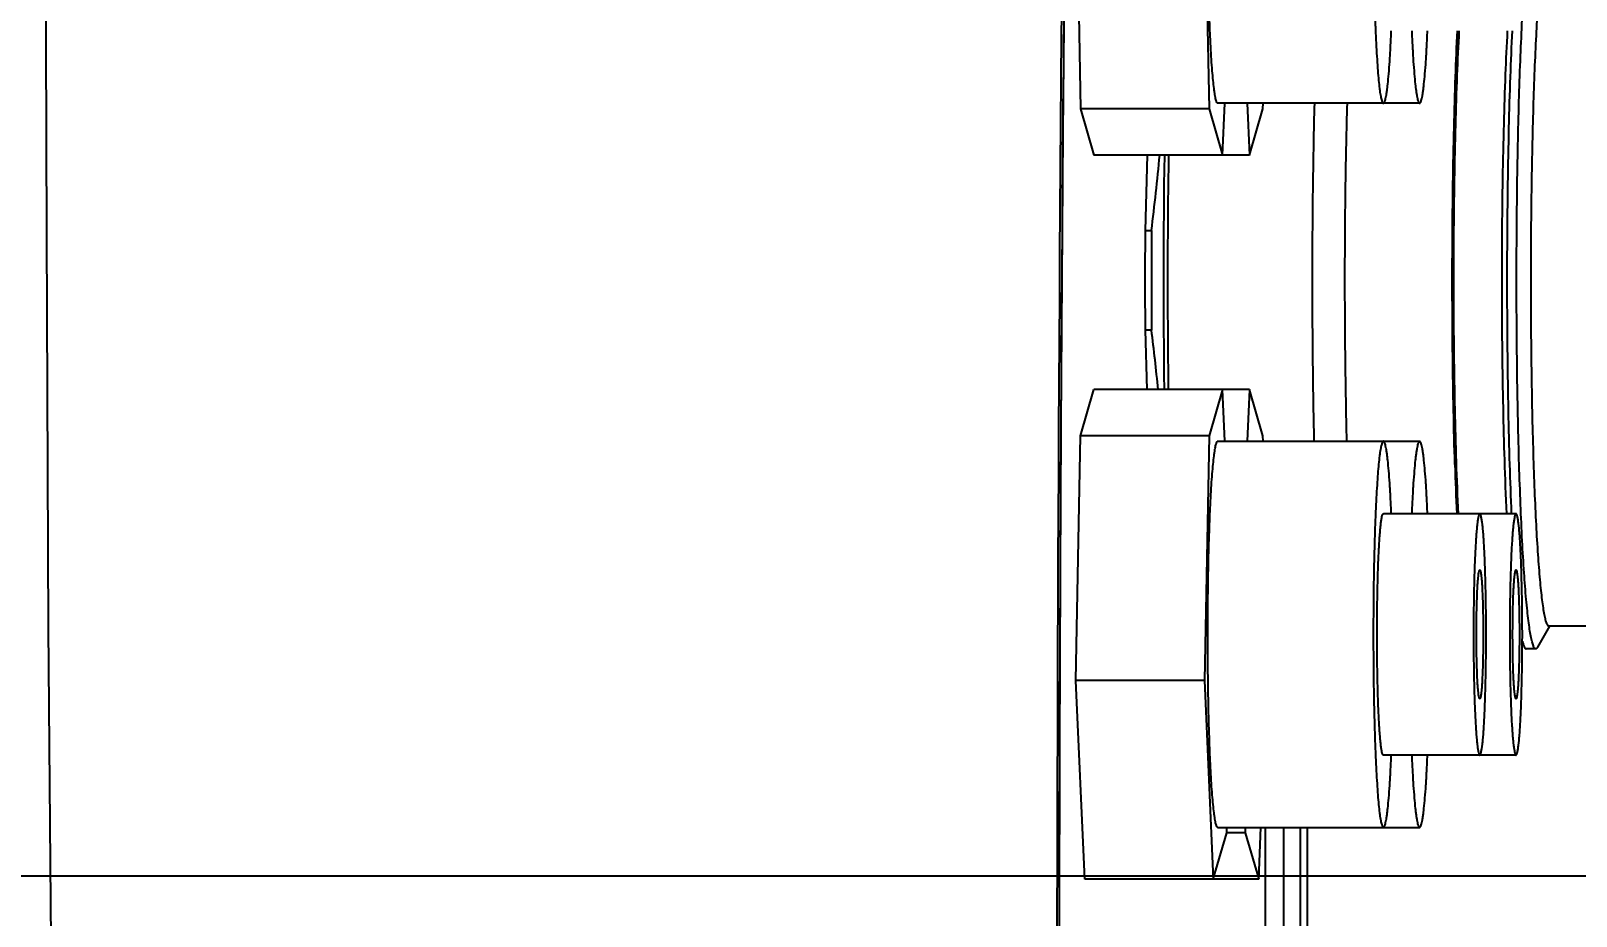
# Model space of a CAD drawing. Header units: millimetres. Extents: x 5828 to 6704, y 123 to 421.
# Drawn here: x 6437.538 to 6440.739, y 214.366 to 216.2 of the extents above; entities that cross this region are included whole.
import ezdxf

# ---------------------------------------------------------------- set-up
doc = ezdxf.new("R2010")
doc.units = ezdxf.units.MM
doc.layers.add('外形图', color=7, linetype='Continuous')
doc.layers.add('尺寸标注', color=7, linetype='Continuous')
doc.styles.add('微软雅黑', font='msyh.ttc', dxfattribs={"height": 1.5})
doc.dimstyles.new('尺寸标注_1_15比例', dxfattribs={"dimtxt": 1.5, "dimasz": 1.25, "dimexe": 0.5, "dimexo": 0.4, "dimgap": 0.5, "dimtad": 1, "dimdec": 1, "dimlfac": 15, "dimdsep": 46, "dimtxsty": '微软雅黑', "dimcen": 0.09, "dimadec": 0, "dimazin": 0, "dimtp": 0.01, "dimtm": 0.01, "dimtfac": 1, "dimtdec": 1, "dimtofl": 0, "dimtmove": 0, "dimatfit": 3, "dimfxl": 1, "dimtolj": 1, "dimarcsym": 0})

# ---------------------------------------------------------------- blocks, each defined once
blk = doc.blocks.new('*D790')
at = {"layer": 'Defpoints', "color": 0}
for p in [(6431.8498, 222.0224), (6429.7498, 214.45), (6431.8498, 214.4501)]:
    blk.add_point(p, dxfattribs=at)
at = {"layer": '尺寸标注', "color": 0, "lineweight": -2}
for p, q in [((6429.7498, 214.85), (6429.7498, 222.5224)), ((6431.8498, 214.8501), (6431.8498, 222.5224)), ((6428.4998, 222.0224), (6427.2498, 222.0224)), ((6433.0998, 222.0224), (6439.0354, 222.0224))]:
    blk.add_line(p, q, dxfattribs=at)
at = {"layer": '尺寸标注', "color": 0}
for points in [[(6428.4998, 221.814), (6428.4998, 222.2307), (6429.7498, 222.0224)], [(6433.0998, 222.2307), (6433.0998, 221.814), (6431.8498, 222.0224)]]:
    blk.add_solid(points, dxfattribs=at)
at = {"layer": '尺寸标注', "color": 0, "insert": (6436.6926, 223.3019), "char_height": 1.5, "attachment_point": 5, "style": '微软雅黑'}
blk.add_mtext('\\A1;31.5', dxfattribs=at)
blk = doc.blocks.new('*D791')
at = {"layer": 'Defpoints', "color": 0}
for p in [(6429.7498, 214.45), (6429.7498, 213.5834), (6447.9848, 213.5834)]:
    blk.add_point(p, dxfattribs=at)
at = {"layer": '尺寸标注', "color": 0, "lineweight": -2}
for p, q in [((6447.9848, 215.7), (6447.9848, 216.95)), ((6430.1498, 214.45), (6448.4848, 214.45)), ((6430.1498, 213.5834), (6448.4848, 213.5834)), ((6447.9848, 212.3334), (6447.9848, 208.1098))]:
    blk.add_line(p, q, dxfattribs=at)
at = {"layer": '尺寸标注', "color": 0}
for points in [[(6447.7765, 215.7), (6448.1932, 215.7), (6447.9848, 214.45)], [(6448.1932, 212.3334), (6447.7765, 212.3334), (6447.9848, 213.5834)]]:
    blk.add_solid(points, dxfattribs=at)
at = {"layer": '尺寸标注', "color": 0, "insert": (6446.7058, 209.5966), "char_height": 1.5, "attachment_point": 5, "rotation": 90, "style": '微软雅黑'}
blk.add_mtext('\\A1;13', dxfattribs=at)

msp = doc.modelspace()

# ---------------------------------------------------------------- linework, layer by layer
at = {"layer": '外形图', "color": 7, "linetype": 'Continuous'}
for p, q in [((6439.7033, 216.5459), (6439.7128, 216.0387)), ((6439.9696, 216.5459), (6439.9791, 216.0387)), ((6439.9791, 216.0387), (6439.7128, 216.0387)), ((6439.7128, 216.0387), (6439.7405, 215.9429)), ((6439.9791, 216.0387), (6440.0068, 215.9429)), ((6440.4152, 216.05), (6439.9973, 216.05)), ((6440.0068, 215.9429), (6440.0116, 216.05)), ((6440.058, 216.05), (6440.0628, 215.9429)), ((6440.0628, 215.9429), (6440.0905, 216.0387)), ((6440.0905, 216.0387), (6440.0908, 216.05)), ((6440.0628, 215.9429), (6439.7405, 215.9429)), ((6439.8511, 215.9429), (6439.8464, 215.7865)), ((6439.8464, 215.7865), (6439.8597, 215.7865)), ((6439.8597, 215.5802), (6439.8464, 215.5802)), ((6439.8464, 215.5802), (6439.8501, 215.4572)), ((6439.7128, 215.3613), (6439.7405, 215.4572)), ((6440.0628, 215.4572), (6439.7405, 215.4572)), ((6440.0068, 215.4572), (6439.9791, 215.3613)), ((6440.0116, 215.35), (6440.0068, 215.4572)), ((6440.0628, 215.4572), (6440.058, 215.35)), ((6440.0905, 215.3613), (6440.0628, 215.4572)), ((6439.7033, 214.8542), (6439.7128, 215.3613)), ((6439.9791, 215.3613), (6439.7128, 215.3613)), ((6439.9791, 215.3613), (6439.9696, 214.8542)), ((6439.9973, 215.35), (6440.4152, 215.35)), ((6440.0908, 215.35), (6440.0905, 215.3613)), ((6440.6149, 215.2), (6440.3402, 215.2)), ((6440.6846, 214.9667), (6440.6596, 214.9232)), ((6441.0279, 214.9667), (6440.6829, 214.9667)), ((6440.656, 214.92), (6440.636, 214.92)), ((6439.9696, 214.8542), (6439.7033, 214.8542)), ((6439.7215, 214.4429), (6439.7033, 214.8542)), ((6439.9696, 214.8542), (6439.9878, 214.4429)), ((6440.6149, 214.7), (6440.3402, 214.7)), ((6439.9878, 214.4429), (6440.0155, 214.5387)), ((6439.9973, 214.55), (6440.4152, 214.55)), ((6440.0155, 214.5387), (6440.0157, 214.55)), ((6440.0541, 214.5387), (6440.0155, 214.5387)), ((6440.0539, 214.55), (6440.0541, 214.5387)), ((6440.0541, 214.5387), (6440.0819, 214.4429)), ((6440.0819, 214.4429), (6440.0866, 214.55)), ((6440.0956, 213.83), (6440.0956, 214.55)), ((6440.1329, 214.55), (6440.1329, 213.83)), ((6440.1674, 214.55), (6440.1674, 213.83)), ((6440.1832, 213.83), (6440.1832, 214.55)), ((6440.0819, 214.4429), (6439.7215, 214.4429))]:
    msp.add_line(p, q, dxfattribs=at)
for points in [[(6437.6369, 212.0135), (6437.6133, 212.6519), (6437.5942, 213.3746), (6437.5814, 214.153), (6437.5746, 214.9626), (6437.5714, 215.7785), (6437.5687, 216.5793), (6437.5634, 217.3535), (6437.5534, 218.0912), (6437.5383, 218.7667)], [(6439.6854, 211.15), (6439.6822, 211.4464), (6439.6793, 211.7456), (6439.6767, 212.046), (6439.6746, 212.3474), (6439.6728, 212.6497), (6439.6713, 212.9526), (6439.6702, 213.2562), (6439.6695, 213.5601), (6439.6691, 213.8643), (6439.6691, 214.1686), (6439.6695, 214.4728), (6439.6702, 214.7769), (6439.6713, 215.0805), (6439.6728, 215.3836), (6439.6746, 215.6859), (6439.6767, 215.9874), (6439.6793, 216.2878), (6439.6822, 216.5869), (6439.6854, 216.8835)]]:
    msp.add_lwpolyline(points, dxfattribs=at)
for centre, radius, start, end in [((6435.1943, 216.377), 4.7026, 352.7865, 354.7033), ((6458.6982, 215.6831), 18.8136, 179.20885, 180.68832), ((6455.5908, 215.683), 15.6978, 179.05117, 180.82459), ((6460.8065, 215.6834), 20.9603, 179.71807, 180.28193), ((6460.8198, 215.6834), 20.9603, 179.71807, 180.28193), ((6435.2333, 214.9936), 4.6634, 5.7052, 7.2267), ((6447.7977, 215.54), 7.3106, 181.82191, 182.66563), ((6447.7363, 215.5378), 7.1492, 181.82024, 182.70886), ((6448.3732, 215.5359), 7.8884, 181.70158, 182.44104), ((6448.9402, 215.5524), 8.3425, 181.7217, 182.42091)]:
    msp.add_arc(centre, radius, start, end, dxfattribs=at)
msp.add_ellipse((6440.3703, 214.0167), major_axis=(0, 13.4821), ratio=0.052408, start_param=1.354859, end_param=1.786734, dxfattribs=at)
for points, knots in [([(6439.6853, 211.15), (6439.6799, 211.6249), (6439.6717, 212.5805), (6439.6677, 214.0167), (6439.6717, 215.4529), (6439.6799, 216.4085), (6439.6853, 216.8835)], [0, 0, 0, 0, 0.248536, 0.5, 0.751464, 1, 1, 1, 1]), ([(6439.9973, 216.05), (6439.9969, 216.05), (6439.9963, 216.0504), (6439.9957, 216.0512), (6439.995, 216.0524), (6439.9941, 216.0546), (6439.9931, 216.058), (6439.9921, 216.0623), (6439.9912, 216.0676), (6439.9902, 216.0737), (6439.9888, 216.0837), (6439.9873, 216.0984), (6439.9855, 216.1185), (6439.9839, 216.1418), (6439.9824, 216.1681), (6439.981, 216.1971), (6439.9794, 216.2403), (6439.9778, 216.2989), (6439.9766, 216.373), (6439.9762, 216.45), (6439.9766, 216.5271), (6439.9778, 216.6012), (6439.9794, 216.6597), (6439.981, 216.703), (6439.9824, 216.732), (6439.9839, 216.7583), (6439.9855, 216.7816), (6439.9873, 216.8017), (6439.9888, 216.8164), (6439.9902, 216.8264), (6439.9912, 216.8325), (6439.9921, 216.8378), (6439.9931, 216.8421), (6439.9941, 216.8454), (6439.995, 216.8476), (6439.9957, 216.8489), (6439.9963, 216.8497), (6439.9969, 216.85), (6439.9973, 216.85)], [0, 0, 0, 0, 0.001411, 0.002394, 0.00362, 0.006867, 0.011226, 0.016719, 0.023346, 0.0311, 0.039968, 0.060967, 0.086158, 0.11531, 0.148147, 0.184357, 0.223596, 0.309628, 0.402955, 0.5, 0.597045, 0.690371, 0.776404, 0.815642, 0.851853, 0.88469, 0.913842, 0.939033, 0.960032, 0.968899, 0.976653, 0.983281, 0.988773, 0.993133, 0.99638, 0.997606, 0.998589, 1, 1, 1, 1]), ([(6440.3402, 216.85), (6440.3398, 216.85), (6440.3392, 216.8497), (6440.3386, 216.8489), (6440.3378, 216.8476), (6440.337, 216.8454), (6440.336, 216.8421), (6440.335, 216.8378), (6440.334, 216.8325), (6440.333, 216.8264), (6440.3317, 216.8164), (6440.3301, 216.8017), (6440.3284, 216.7816), (6440.3268, 216.7583), (6440.3253, 216.732), (6440.3239, 216.703), (6440.3222, 216.6597), (6440.3206, 216.6012), (6440.3195, 216.5271), (6440.3191, 216.45), (6440.3195, 216.373), (6440.3206, 216.2989), (6440.3222, 216.2403), (6440.3239, 216.1971), (6440.3253, 216.1681), (6440.3268, 216.1418), (6440.3284, 216.1185), (6440.3301, 216.0984), (6440.3317, 216.0837), (6440.333, 216.0737), (6440.334, 216.0676), (6440.335, 216.0623), (6440.336, 216.058), (6440.337, 216.0546), (6440.3378, 216.0524), (6440.3386, 216.0512), (6440.3392, 216.0504), (6440.3398, 216.05), (6440.3402, 216.05)], [0, 0, 0, 0, 0.001411, 0.002394, 0.00362, 0.006867, 0.011227, 0.016719, 0.023347, 0.031101, 0.039968, 0.060967, 0.086158, 0.11531, 0.148147, 0.184358, 0.223596, 0.309629, 0.402955, 0.5, 0.597045, 0.690372, 0.776404, 0.815643, 0.851853, 0.88469, 0.913842, 0.939033, 0.960032, 0.9689, 0.976654, 0.983281, 0.988774, 0.993133, 0.99638, 0.997606, 0.998589, 1, 1, 1, 1]), ([(6440.6214, 215.3017), (6440.6196, 215.3631), (6440.6176, 215.4571), (6440.6163, 215.5843), (6440.616, 215.6834), (6440.6163, 215.7824), (6440.6173, 215.8798), (6440.6189, 215.9738), (6440.6212, 216.0629), (6440.6241, 216.1454), (6440.6274, 216.2201), (6440.6313, 216.2855), (6440.635, 216.3338), (6440.6382, 216.367), (6440.6405, 216.3876), (6440.6429, 216.4052), (6440.6451, 216.4179), (6440.6469, 216.4265), (6440.6481, 216.4318), (6440.6494, 216.4363), (6440.6507, 216.44), (6440.6519, 216.4428), (6440.6532, 216.4449), (6440.6545, 216.4463), (6440.6556, 216.4467), (6440.656, 216.4467)], [0, 0, 0, 0, 0.160262, 0.245495, 0.332209, 0.418922, 0.504156, 0.586456, 0.664419, 0.736717, 0.802119, 0.859518, 0.907944, 0.928535, 0.946595, 0.962056, 0.974862, 0.980258, 0.98498, 0.98903, 0.992412, 0.995142, 0.99725, 0.998808, 1, 1, 1, 1]), ([(6440.6829, 216.4), (6440.6825, 216.4), (6440.6815, 216.3997), (6440.6803, 216.3984), (6440.6791, 216.3964), (6440.6779, 216.3937), (6440.6767, 216.3902), (6440.6755, 216.386), (6440.6743, 216.3811), (6440.6727, 216.373), (6440.6706, 216.3611), (6440.6684, 216.3446), (6440.6662, 216.3252), (6440.6632, 216.2941), (6440.6597, 216.2487), (6440.6561, 216.1873), (6440.6529, 216.1172), (6440.6503, 216.0397), (6440.6481, 215.9561), (6440.6466, 215.8678), (6440.6456, 215.7764), (6440.6452, 215.6527), (6440.6462, 215.5021), (6440.6487, 215.3826), (6440.6504, 215.325)], [0, 0, 0, 0, 0.001192, 0.00275, 0.004858, 0.007588, 0.01097, 0.01502, 0.019742, 0.025138, 0.037944, 0.053405, 0.071465, 0.092056, 0.140483, 0.197881, 0.263284, 0.335582, 0.413545, 0.495845, 0.581079, 0.667792, 0.839738, 1, 1, 1, 1]), ([(6440.3402, 216.05), (6440.3406, 216.05), (6440.3413, 216.0505), (6440.342, 216.0515), (6440.3426, 216.0526), (6440.3431, 216.054), (6440.344, 216.0565), (6440.3449, 216.0604), (6440.3461, 216.066), (6440.3472, 216.0727), (6440.3482, 216.0807), (6440.3497, 216.0936), (6440.3515, 216.1124), (6440.3533, 216.1382), (6440.3551, 216.1678), (6440.356, 216.1888), (6440.3565, 216.1999)], [0, 0, 0, 0, 0.008741, 0.015169, 0.023331, 0.033342, 0.045261, 0.074915, 0.112378, 0.157613, 0.210524, 0.270973, 0.413771, 0.584318, 0.780534, 1, 1, 1, 1]), ([(6440.3988, 216.1999), (6440.3993, 216.1888), (6440.4003, 216.1678), (6440.402, 216.1382), (6440.4039, 216.1124), (6440.4056, 216.0936), (6440.4071, 216.0807), (6440.4082, 216.0727), (6440.4093, 216.066), (6440.4104, 216.0604), (6440.4114, 216.0565), (6440.4122, 216.054), (6440.4128, 216.0526), (6440.4134, 216.0515), (6440.414, 216.0505), (6440.4147, 216.05), (6440.4152, 216.05)], [0, 0, 0, 0, 0.219466, 0.415683, 0.58623, 0.729027, 0.789476, 0.842387, 0.887622, 0.925085, 0.954739, 0.966658, 0.976669, 0.984831, 0.991259, 1, 1, 1, 1]), ([(6440.4152, 216.05), (6440.4156, 216.05), (6440.4163, 216.0505), (6440.417, 216.0515), (6440.4176, 216.0526), (6440.4182, 216.054), (6440.419, 216.0565), (6440.42, 216.0604), (6440.4211, 216.066), (6440.4222, 216.0727), (6440.4233, 216.0807), (6440.4247, 216.0936), (6440.4265, 216.1124), (6440.4284, 216.1382), (6440.4301, 216.1678), (6440.4311, 216.1888), (6440.4315, 216.1999)], [0, 0, 0, 0, 0.008741, 0.015169, 0.023331, 0.033342, 0.045261, 0.074915, 0.112378, 0.157613, 0.210524, 0.270973, 0.413771, 0.584318, 0.780534, 1, 1, 1, 1]), ([(6440.4883, 215.3017), (6440.486, 215.3767), (6440.4831, 215.5319), (6440.4825, 215.7645), (6440.4851, 215.9573), (6440.4893, 216.1016), (6440.4919, 216.1685), (6440.4935, 216.2002)], [0, 0, 0, 0, 0.250378, 0.518066, 0.776487, 0.894101, 1, 1, 1, 1]), ([(6440.4967, 216.2002), (6440.4951, 216.1696), (6440.4922, 216.1044), (6440.489, 216.0017), (6440.4867, 215.89), (6440.485, 215.7324), (6440.4853, 215.5738), (6440.4877, 215.4185), (6440.4897, 215.3437), (6440.4908, 215.3076)], [0, 0, 0, 0, 0.102937, 0.219131, 0.3454, 0.478226, 0.748562, 0.878479, 1, 1, 1, 1]), ([(6440.5969, 216.2002), (6440.5952, 216.1701), (6440.5923, 216.1057), (6440.5891, 216.0039), (6440.5867, 215.8927), (6440.585, 215.7354), (6440.5853, 215.5768), (6440.5877, 215.4216), (6440.5896, 215.3468), (6440.5908, 215.3108)], [0, 0, 0, 0, 0.101629, 0.217256, 0.343457, 0.47655, 0.747875, 0.87825, 1, 1, 1, 1]), ([(6440.6066, 216.2002), (6440.6051, 216.1685), (6440.6024, 216.1016), (6440.5983, 215.9573), (6440.5957, 215.7645), (6440.5962, 215.5319), (6440.5992, 215.3767), (6440.6014, 215.3017)], [0, 0, 0, 0, 0.105899, 0.223513, 0.481934, 0.749622, 1, 1, 1, 1]), ([(6440.197, 215.35), (6440.1957, 215.4074), (6440.1938, 215.5246), (6440.193, 215.7015), (6440.1942, 215.8776), (6440.1964, 215.9937), (6440.1978, 216.0502)], [0, 0, 0, 0, 0.245765, 0.502474, 0.75793, 1, 1, 1, 1]), ([(6440.2648, 216.0502), (6440.2632, 215.994), (6440.2608, 215.878), (6440.2595, 215.7018), (6440.2604, 215.5245), (6440.2624, 215.4071), (6440.2639, 215.3499)], [0, 0, 0, 0, 0.240528, 0.497023, 0.755028, 1, 1, 1, 1]), ([(6439.9973, 214.55), (6439.9969, 214.55), (6439.9963, 214.5504), (6439.9957, 214.5512), (6439.995, 214.5524), (6439.9941, 214.5546), (6439.9931, 214.558), (6439.9921, 214.5623), (6439.9912, 214.5676), (6439.9902, 214.5737), (6439.9888, 214.5837), (6439.9873, 214.5984), (6439.9855, 214.6185), (6439.9839, 214.6418), (6439.9824, 214.6681), (6439.981, 214.6971), (6439.9794, 214.7403), (6439.9778, 214.7989), (6439.9766, 214.873), (6439.9762, 214.95), (6439.9766, 215.0271), (6439.9778, 215.1012), (6439.9794, 215.1597), (6439.981, 215.203), (6439.9824, 215.232), (6439.9839, 215.2583), (6439.9855, 215.2816), (6439.9873, 215.3017), (6439.9888, 215.3164), (6439.9902, 215.3264), (6439.9912, 215.3325), (6439.9921, 215.3378), (6439.9931, 215.3421), (6439.9941, 215.3454), (6439.995, 215.3476), (6439.9957, 215.3489), (6439.9963, 215.3497), (6439.9969, 215.35), (6439.9973, 215.35)], [0, 0, 0, 0, 0.001411, 0.002394, 0.00362, 0.006867, 0.011226, 0.016719, 0.023346, 0.0311, 0.039968, 0.060967, 0.086158, 0.11531, 0.148147, 0.184357, 0.223596, 0.309628, 0.402955, 0.5, 0.597045, 0.690371, 0.776404, 0.815642, 0.851853, 0.88469, 0.913842, 0.939033, 0.960032, 0.968899, 0.976653, 0.983281, 0.988773, 0.993133, 0.99638, 0.997606, 0.998589, 1, 1, 1, 1]), ([(6440.3402, 215.35), (6440.3398, 215.35), (6440.3392, 215.3497), (6440.3386, 215.3489), (6440.3378, 215.3476), (6440.337, 215.3454), (6440.336, 215.3421), (6440.335, 215.3378), (6440.334, 215.3325), (6440.333, 215.3264), (6440.3317, 215.3164), (6440.3301, 215.3017), (6440.3284, 215.2816), (6440.3268, 215.2583), (6440.3253, 215.232), (6440.3239, 215.203), (6440.3222, 215.1597), (6440.3206, 215.1012), (6440.3195, 215.0271), (6440.3191, 214.95), (6440.3195, 214.873), (6440.3206, 214.7989), (6440.3222, 214.7403), (6440.3239, 214.6971), (6440.3253, 214.6681), (6440.3268, 214.6418), (6440.3284, 214.6185), (6440.3301, 214.5984), (6440.3317, 214.5837), (6440.333, 214.5737), (6440.334, 214.5676), (6440.335, 214.5623), (6440.336, 214.558), (6440.337, 214.5546), (6440.3378, 214.5524), (6440.3386, 214.5512), (6440.3392, 214.5504), (6440.3398, 214.55), (6440.3402, 214.55)], [0, 0, 0, 0, 0.001411, 0.002394, 0.00362, 0.006867, 0.011227, 0.016719, 0.023347, 0.031101, 0.039968, 0.060967, 0.086158, 0.11531, 0.148147, 0.184358, 0.223596, 0.309629, 0.402955, 0.5, 0.597045, 0.690372, 0.776404, 0.815643, 0.851853, 0.88469, 0.913842, 0.939033, 0.960032, 0.9689, 0.976654, 0.983281, 0.988774, 0.993133, 0.99638, 0.997606, 0.998589, 1, 1, 1, 1]), ([(6440.3565, 215.2002), (6440.356, 215.2113), (6440.3551, 215.2323), (6440.3533, 215.2619), (6440.3515, 215.2876), (6440.3497, 215.3065), (6440.3482, 215.3194), (6440.3472, 215.3273), (6440.3461, 215.3341), (6440.3449, 215.3397), (6440.344, 215.3436), (6440.3431, 215.346), (6440.3426, 215.3475), (6440.342, 215.3486), (6440.3413, 215.3495), (6440.3406, 215.35), (6440.3402, 215.35)], [0, 0, 0, 0, 0.219466, 0.415682, 0.58623, 0.729027, 0.789476, 0.842387, 0.887622, 0.925085, 0.954739, 0.966658, 0.976669, 0.984831, 0.991259, 1, 1, 1, 1]), ([(6440.4152, 215.35), (6440.4147, 215.35), (6440.414, 215.3495), (6440.4134, 215.3486), (6440.4128, 215.3475), (6440.4122, 215.346), (6440.4114, 215.3436), (6440.4104, 215.3397), (6440.4093, 215.3341), (6440.4082, 215.3273), (6440.4071, 215.3194), (6440.4056, 215.3065), (6440.4039, 215.2876), (6440.402, 215.2619), (6440.4003, 215.2323), (6440.3993, 215.2113), (6440.3988, 215.2002)], [0, 0, 0, 0, 0.008741, 0.015169, 0.023331, 0.033342, 0.045261, 0.074915, 0.112378, 0.157613, 0.210524, 0.270973, 0.413771, 0.584318, 0.780534, 1, 1, 1, 1]), ([(6440.4315, 215.2002), (6440.4311, 215.2113), (6440.4301, 215.2323), (6440.4284, 215.2619), (6440.4265, 215.2876), (6440.4247, 215.3065), (6440.4233, 215.3194), (6440.4222, 215.3273), (6440.4211, 215.3341), (6440.42, 215.3397), (6440.419, 215.3436), (6440.4182, 215.346), (6440.4176, 215.3475), (6440.417, 215.3486), (6440.4163, 215.3495), (6440.4156, 215.35), (6440.4152, 215.35)], [0, 0, 0, 0, 0.219466, 0.415682, 0.58623, 0.729027, 0.789476, 0.842387, 0.887622, 0.925085, 0.954739, 0.966658, 0.976669, 0.984831, 0.991259, 1, 1, 1, 1]), ([(6440.6504, 215.325), (6440.6512, 215.2991), (6440.6529, 215.2496), (6440.6561, 215.1795), (6440.6597, 215.118), (6440.6632, 215.0727), (6440.6662, 215.0415), (6440.6684, 215.0222), (6440.6706, 215.0057), (6440.6727, 214.9937), (6440.6743, 214.9857), (6440.6755, 214.9807), (6440.6767, 214.9765), (6440.6779, 214.973), (6440.6791, 214.9703), (6440.6803, 214.9684), (6440.6815, 214.9671), (6440.6825, 214.9667), (6440.6829, 214.9667)], [0, 0, 0, 0, 0.21544, 0.410334, 0.581376, 0.725681, 0.78704, 0.840859, 0.886931, 0.925091, 0.941171, 0.955243, 0.96731, 0.97739, 0.985523, 0.991804, 0.996448, 1, 1, 1, 1]), ([(6440.656, 214.92), (6440.6556, 214.92), (6440.6545, 214.9204), (6440.6532, 214.9218), (6440.6519, 214.9239), (6440.6507, 214.9268), (6440.6494, 214.9305), (6440.6481, 214.9349), (6440.6469, 214.9402), (6440.6451, 214.9488), (6440.6429, 214.9615), (6440.6405, 214.9791), (6440.6382, 214.9997), (6440.635, 215.0329), (6440.6313, 215.0812), (6440.6274, 215.1467), (6440.6241, 215.2213), (6440.6223, 215.274), (6440.6214, 215.3017)], [0, 0, 0, 0, 0.003552, 0.008196, 0.014477, 0.02261, 0.03269, 0.044757, 0.058829, 0.074909, 0.113069, 0.159141, 0.21296, 0.274319, 0.418624, 0.589666, 0.78456, 1, 1, 1, 1]), ([(6440.3402, 214.7), (6440.3399, 214.7), (6440.3395, 214.7003), (6440.3392, 214.7007), (6440.3387, 214.7015), (6440.3382, 214.7029), (6440.3375, 214.705), (6440.3369, 214.7077), (6440.3363, 214.711), (6440.3357, 214.7148), (6440.3349, 214.7211), (6440.3339, 214.7303), (6440.3328, 214.7428), (6440.3318, 214.7574), (6440.3309, 214.7738), (6440.33, 214.7919), (6440.329, 214.819), (6440.328, 214.8556), (6440.3272, 214.9019), (6440.327, 214.95), (6440.3272, 214.9982), (6440.328, 215.0445), (6440.329, 215.0811), (6440.33, 215.1081), (6440.3309, 215.1263), (6440.3318, 215.1427), (6440.3328, 215.1572), (6440.3339, 215.1698), (6440.3349, 215.179), (6440.3357, 215.1852), (6440.3363, 215.1891), (6440.3369, 215.1924), (6440.3375, 215.1951), (6440.3382, 215.1972), (6440.3387, 215.1985), (6440.3392, 215.1993), (6440.3395, 215.1998), (6440.3399, 215.2), (6440.3402, 215.2)], [0, 0, 0, 0, 0.001411, 0.002394, 0.00362, 0.006867, 0.011226, 0.016719, 0.023346, 0.0311, 0.039968, 0.060967, 0.086158, 0.11531, 0.148147, 0.184357, 0.223596, 0.309628, 0.402955, 0.5, 0.597045, 0.690371, 0.776404, 0.815642, 0.851853, 0.88469, 0.913842, 0.939033, 0.960032, 0.968899, 0.976653, 0.983281, 0.988773, 0.993133, 0.99638, 0.997606, 0.998589, 1, 1, 1, 1]), ([(6440.5399, 215.2), (6440.5397, 215.2), (6440.5393, 215.1998), (6440.5389, 215.1993), (6440.5384, 215.1985), (6440.5379, 215.1972), (6440.5373, 215.1951), (6440.5367, 215.1924), (6440.536, 215.1891), (6440.5354, 215.1852), (6440.5346, 215.179), (6440.5336, 215.1698), (6440.5325, 215.1572), (6440.5315, 215.1427), (6440.5306, 215.1263), (6440.5297, 215.1081), (6440.5287, 215.0811), (6440.5277, 215.0445), (6440.527, 214.9982), (6440.5267, 214.95), (6440.527, 214.9019), (6440.5277, 214.8556), (6440.5287, 214.819), (6440.5297, 214.7919), (6440.5306, 214.7738), (6440.5315, 214.7574), (6440.5325, 214.7428), (6440.5336, 214.7303), (6440.5346, 214.7211), (6440.5354, 214.7148), (6440.536, 214.711), (6440.5367, 214.7077), (6440.5373, 214.705), (6440.5379, 214.7029), (6440.5384, 214.7015), (6440.5389, 214.7007), (6440.5393, 214.7003), (6440.5397, 214.7), (6440.5399, 214.7)], [0, 0, 0, 0, 0.001411, 0.002394, 0.00362, 0.006867, 0.011227, 0.016719, 0.023347, 0.031101, 0.039968, 0.060967, 0.086158, 0.11531, 0.148147, 0.184358, 0.223596, 0.309629, 0.402955, 0.5, 0.597045, 0.690372, 0.776404, 0.815643, 0.851853, 0.88469, 0.913842, 0.939033, 0.960032, 0.9689, 0.976654, 0.983281, 0.988774, 0.993133, 0.99638, 0.997606, 0.998589, 1, 1, 1, 1]), ([(6440.5399, 214.7), (6440.5401, 214.7), (6440.5405, 214.7003), (6440.5409, 214.7007), (6440.5414, 214.7015), (6440.5419, 214.7029), (6440.5425, 214.705), (6440.5431, 214.7077), (6440.5437, 214.711), (6440.5443, 214.7148), (6440.5452, 214.7211), (6440.5462, 214.7303), (6440.5473, 214.7428), (6440.5483, 214.7574), (6440.5492, 214.7738), (6440.5501, 214.7919), (6440.5511, 214.819), (6440.5521, 214.8556), (6440.5528, 214.9019), (6440.5531, 214.95), (6440.5528, 214.9982), (6440.5521, 215.0445), (6440.5511, 215.0811), (6440.5501, 215.1081), (6440.5492, 215.1263), (6440.5483, 215.1427), (6440.5473, 215.1572), (6440.5462, 215.1698), (6440.5452, 215.179), (6440.5443, 215.1852), (6440.5437, 215.1891), (6440.5431, 215.1924), (6440.5425, 215.1951), (6440.5419, 215.1972), (6440.5414, 215.1985), (6440.5409, 215.1993), (6440.5405, 215.1998), (6440.5401, 215.2), (6440.5399, 215.2)], [0, 0, 0, 0, 0.001411, 0.002394, 0.00362, 0.006867, 0.011227, 0.016719, 0.023347, 0.031101, 0.039968, 0.060967, 0.086158, 0.11531, 0.148147, 0.184358, 0.223596, 0.309629, 0.402955, 0.5, 0.597045, 0.690372, 0.776404, 0.815643, 0.851853, 0.88469, 0.913842, 0.939033, 0.960032, 0.9689, 0.976654, 0.983281, 0.988774, 0.993133, 0.99638, 0.997606, 0.998589, 1, 1, 1, 1]), ([(6440.6149, 215.2), (6440.6147, 215.2), (6440.6143, 215.1998), (6440.6139, 215.1993), (6440.6134, 215.1985), (6440.6129, 215.1972), (6440.6123, 215.1951), (6440.6117, 215.1924), (6440.6111, 215.1891), (6440.6105, 215.1852), (6440.6096, 215.179), (6440.6086, 215.1698), (6440.6076, 215.1572), (6440.6065, 215.1427), (6440.6056, 215.1263), (6440.6047, 215.1081), (6440.6037, 215.0811), (6440.6027, 215.0445), (6440.602, 214.9982), (6440.6017, 214.95), (6440.602, 214.9019), (6440.6027, 214.8556), (6440.6037, 214.819), (6440.6047, 214.7919), (6440.6056, 214.7738), (6440.6065, 214.7574), (6440.6076, 214.7428), (6440.6086, 214.7303), (6440.6096, 214.7211), (6440.6105, 214.7148), (6440.6111, 214.711), (6440.6117, 214.7077), (6440.6123, 214.705), (6440.6129, 214.7029), (6440.6134, 214.7015), (6440.6139, 214.7007), (6440.6143, 214.7003), (6440.6147, 214.7), (6440.6149, 214.7)], [0, 0, 0, 0, 0.001411, 0.002394, 0.00362, 0.006867, 0.011227, 0.016719, 0.023347, 0.031101, 0.039968, 0.060967, 0.086158, 0.11531, 0.148147, 0.184358, 0.223596, 0.309629, 0.402955, 0.5, 0.597045, 0.690372, 0.776404, 0.815643, 0.851853, 0.88469, 0.913842, 0.939033, 0.960032, 0.9689, 0.976654, 0.983281, 0.988774, 0.993133, 0.99638, 0.997606, 0.998589, 1, 1, 1, 1]), ([(6440.6149, 214.7), (6440.6151, 214.7), (6440.6155, 214.7003), (6440.6159, 214.7007), (6440.6164, 214.7015), (6440.6169, 214.7029), (6440.6175, 214.705), (6440.6181, 214.7077), (6440.6188, 214.711), (6440.6194, 214.7148), (6440.6202, 214.7211), (6440.6212, 214.7303), (6440.6223, 214.7428), (6440.6233, 214.7574), (6440.6242, 214.7738), (6440.6251, 214.7919), (6440.6261, 214.819), (6440.6271, 214.8556), (6440.6278, 214.9019), (6440.6281, 214.95), (6440.6278, 214.9982), (6440.6271, 215.0445), (6440.6261, 215.0811), (6440.6251, 215.1081), (6440.6242, 215.1263), (6440.6233, 215.1427), (6440.6223, 215.1572), (6440.6212, 215.1698), (6440.6202, 215.179), (6440.6194, 215.1852), (6440.6188, 215.1891), (6440.6181, 215.1924), (6440.6175, 215.1951), (6440.6169, 215.1972), (6440.6164, 215.1985), (6440.6159, 215.1993), (6440.6155, 215.1998), (6440.6151, 215.2), (6440.6149, 215.2)], [0, 0, 0, 0, 0.001411, 0.002394, 0.00362, 0.006867, 0.011227, 0.016719, 0.023347, 0.031101, 0.039968, 0.060967, 0.086158, 0.11531, 0.148147, 0.184358, 0.223596, 0.309629, 0.402955, 0.5, 0.597045, 0.690372, 0.776404, 0.815643, 0.851853, 0.88469, 0.913842, 0.939033, 0.960032, 0.9689, 0.976654, 0.983281, 0.988774, 0.993133, 0.99638, 0.997606, 0.998589, 1, 1, 1, 1]), ([(6440.5399, 214.8167), (6440.5398, 214.8167), (6440.5395, 214.8169), (6440.5392, 214.8174), (6440.5388, 214.8182), (6440.5385, 214.8194), (6440.5382, 214.8208), (6440.5377, 214.8233), (6440.5371, 214.8272), (6440.5365, 214.8328), (6440.536, 214.8395), (6440.5354, 214.8473), (6440.5347, 214.8596), (6440.534, 214.8769), (6440.5334, 214.8997), (6440.533, 214.9244), (6440.5329, 214.95), (6440.533, 214.9757), (6440.5334, 215.0004), (6440.534, 215.0232), (6440.5347, 215.0405), (6440.5354, 215.0528), (6440.536, 215.0605), (6440.5365, 215.0673), (6440.5371, 215.0728), (6440.5377, 215.0768), (6440.5382, 215.0793), (6440.5385, 215.0807), (6440.5388, 215.0818), (6440.5392, 215.0827), (6440.5395, 215.0832), (6440.5398, 215.0834), (6440.5399, 215.0834)], [0, 0, 0, 0, 0.001411, 0.003613, 0.00686, 0.01122, 0.016712, 0.02334, 0.039961, 0.06096, 0.086152, 0.115304, 0.148141, 0.223591, 0.309625, 0.402953, 0.5, 0.597046, 0.690374, 0.776409, 0.851858, 0.884696, 0.913848, 0.93904, 0.960039, 0.97666, 0.983287, 0.98878, 0.99314, 0.996387, 0.998589, 1, 1, 1, 1]), ([(6440.5399, 215.0834), (6440.54, 215.0834), (6440.5403, 215.0832), (6440.5406, 215.0827), (6440.541, 215.0818), (6440.5413, 215.0807), (6440.5416, 215.0793), (6440.5421, 215.0768), (6440.5426, 215.0728), (6440.5432, 215.0673), (6440.5438, 215.0605), (6440.5444, 215.0528), (6440.5451, 215.0405), (6440.5458, 215.0232), (6440.5464, 215.0004), (6440.5468, 214.9757), (6440.5469, 214.95), (6440.5468, 214.9244), (6440.5464, 214.8997), (6440.5458, 214.8769), (6440.5451, 214.8596), (6440.5444, 214.8473), (6440.5438, 214.8395), (6440.5432, 214.8328), (6440.5426, 214.8272), (6440.5421, 214.8233), (6440.5416, 214.8208), (6440.5413, 214.8194), (6440.541, 214.8182), (6440.5406, 214.8174), (6440.5403, 214.8169), (6440.54, 214.8167), (6440.5399, 214.8167)], [0, 0, 0, 0, 0.001411, 0.003613, 0.00686, 0.01122, 0.016712, 0.02334, 0.039961, 0.06096, 0.086152, 0.115304, 0.148141, 0.223591, 0.309625, 0.402953, 0.5, 0.597046, 0.690374, 0.776409, 0.851858, 0.884696, 0.913848, 0.93904, 0.960039, 0.97666, 0.983287, 0.98878, 0.99314, 0.996387, 0.998589, 1, 1, 1, 1]), ([(6440.6149, 214.8167), (6440.6148, 214.8167), (6440.6145, 214.8169), (6440.6142, 214.8174), (6440.6138, 214.8182), (6440.6135, 214.8194), (6440.6132, 214.8208), (6440.6127, 214.8233), (6440.6122, 214.8272), (6440.6116, 214.8328), (6440.611, 214.8395), (6440.6104, 214.8473), (6440.6097, 214.8596), (6440.609, 214.8769), (6440.6084, 214.8997), (6440.608, 214.9244), (6440.6079, 214.95), (6440.608, 214.9757), (6440.6084, 215.0004), (6440.609, 215.0232), (6440.6097, 215.0405), (6440.6104, 215.0528), (6440.611, 215.0605), (6440.6116, 215.0673), (6440.6122, 215.0728), (6440.6127, 215.0768), (6440.6132, 215.0793), (6440.6135, 215.0807), (6440.6138, 215.0818), (6440.6142, 215.0827), (6440.6145, 215.0832), (6440.6148, 215.0834), (6440.6149, 215.0834)], [0, 0, 0, 0, 0.001411, 0.003613, 0.00686, 0.01122, 0.016712, 0.02334, 0.039961, 0.06096, 0.086152, 0.115304, 0.148141, 0.223591, 0.309625, 0.402953, 0.5, 0.597046, 0.690374, 0.776409, 0.851858, 0.884696, 0.913848, 0.93904, 0.960039, 0.97666, 0.983287, 0.98878, 0.99314, 0.996387, 0.998589, 1, 1, 1, 1]), ([(6440.6149, 215.0834), (6440.615, 215.0834), (6440.6153, 215.0832), (6440.6157, 215.0827), (6440.616, 215.0818), (6440.6163, 215.0807), (6440.6166, 215.0793), (6440.6171, 215.0768), (6440.6177, 215.0728), (6440.6183, 215.0673), (6440.6188, 215.0605), (6440.6194, 215.0528), (6440.6201, 215.0405), (6440.6208, 215.0232), (6440.6214, 215.0004), (6440.6218, 214.9757), (6440.6219, 214.95), (6440.6218, 214.9244), (6440.6214, 214.8997), (6440.6208, 214.8769), (6440.6201, 214.8596), (6440.6194, 214.8473), (6440.6188, 214.8395), (6440.6183, 214.8328), (6440.6177, 214.8272), (6440.6171, 214.8233), (6440.6166, 214.8208), (6440.6163, 214.8194), (6440.616, 214.8182), (6440.6157, 214.8174), (6440.6153, 214.8169), (6440.615, 214.8167), (6440.6149, 214.8167)], [0, 0, 0, 0, 0.001411, 0.003613, 0.00686, 0.01122, 0.016712, 0.02334, 0.039961, 0.06096, 0.086152, 0.115304, 0.148141, 0.223591, 0.309625, 0.402953, 0.5, 0.597046, 0.690374, 0.776409, 0.851858, 0.884696, 0.913848, 0.93904, 0.960039, 0.97666, 0.983287, 0.98878, 0.99314, 0.996387, 0.998589, 1, 1, 1, 1]), ([(6440.628, 214.9358), (6440.6286, 214.9335), (6440.6295, 214.9303), (6440.6309, 214.9263), (6440.6319, 214.9241), (6440.6329, 214.9223), (6440.6339, 214.9211), (6440.6349, 214.9202), (6440.6357, 214.92), (6440.636, 214.92)], [0, 0, 0, 0, 0.389525, 0.546613, 0.679126, 0.787954, 0.874807, 0.943148, 1, 1, 1, 1]), ([(6440.6596, 214.9232), (6440.6594, 214.9227), (6440.6588, 214.9219), (6440.6579, 214.9208), (6440.657, 214.9202), (6440.6563, 214.92), (6440.656, 214.92)], [0, 0, 0, 0, 0.329812, 0.59756, 0.814182, 1, 1, 1, 1]), ([(6440.3402, 214.55), (6440.3406, 214.55), (6440.3413, 214.5505), (6440.342, 214.5515), (6440.3426, 214.5526), (6440.3431, 214.554), (6440.344, 214.5565), (6440.3449, 214.5604), (6440.3461, 214.566), (6440.3472, 214.5727), (6440.3482, 214.5807), (6440.3497, 214.5936), (6440.3515, 214.6124), (6440.3533, 214.6382), (6440.3551, 214.6678), (6440.356, 214.6888), (6440.3565, 214.6999)], [0, 0, 0, 0, 0.008741, 0.015169, 0.023331, 0.033342, 0.045261, 0.074915, 0.112378, 0.157613, 0.210524, 0.270973, 0.413771, 0.584318, 0.780534, 1, 1, 1, 1]), ([(6440.3988, 214.6999), (6440.3993, 214.6888), (6440.4003, 214.6678), (6440.402, 214.6382), (6440.4039, 214.6124), (6440.4056, 214.5936), (6440.4071, 214.5807), (6440.4082, 214.5727), (6440.4093, 214.566), (6440.4104, 214.5604), (6440.4114, 214.5565), (6440.4122, 214.554), (6440.4128, 214.5526), (6440.4134, 214.5515), (6440.414, 214.5505), (6440.4147, 214.55), (6440.4152, 214.55)], [0, 0, 0, 0, 0.219466, 0.415683, 0.58623, 0.729027, 0.789476, 0.842387, 0.887622, 0.925085, 0.954739, 0.966658, 0.976669, 0.984831, 0.991259, 1, 1, 1, 1]), ([(6440.4152, 214.55), (6440.4156, 214.55), (6440.4163, 214.5505), (6440.417, 214.5515), (6440.4176, 214.5526), (6440.4182, 214.554), (6440.419, 214.5565), (6440.42, 214.5604), (6440.4211, 214.566), (6440.4222, 214.5727), (6440.4233, 214.5807), (6440.4247, 214.5936), (6440.4265, 214.6124), (6440.4284, 214.6382), (6440.4301, 214.6678), (6440.4311, 214.6888), (6440.4315, 214.6999)], [0, 0, 0, 0, 0.008741, 0.015169, 0.023331, 0.033342, 0.045261, 0.074915, 0.112378, 0.157613, 0.210524, 0.270973, 0.413771, 0.584318, 0.780534, 1, 1, 1, 1])]:
    msp.add_open_spline(points, degree=3, knots=knots, dxfattribs=at)

# ---------------------------------------------------------------- dimensions: what is measured, and where the dimension line sits
at = {"layer": '尺寸标注'}
dim = msp.add_linear_dim(base=(6431.8498, 222.0224), p1=(6429.7498, 214.45), p2=(6431.8498, 214.4501), dimstyle='尺寸标注_1_15比例', dxfattribs=at)
dim.commit()
dim.dimension.update_dxf_attribs({"geometry": '*D790', "text_midpoint": (6436.6926, 223.3019)})
dim = msp.add_linear_dim(base=(6447.9848, 213.5834), p1=(6429.7498, 214.45), p2=(6429.7498, 213.5834), angle=90, dimstyle='尺寸标注_1_15比例', dxfattribs=at)
dim.commit()
dim.dimension.update_dxf_attribs({"geometry": '*D791', "text_midpoint": (6446.7058, 209.5966)})

doc.saveas('drawing.dxf')
